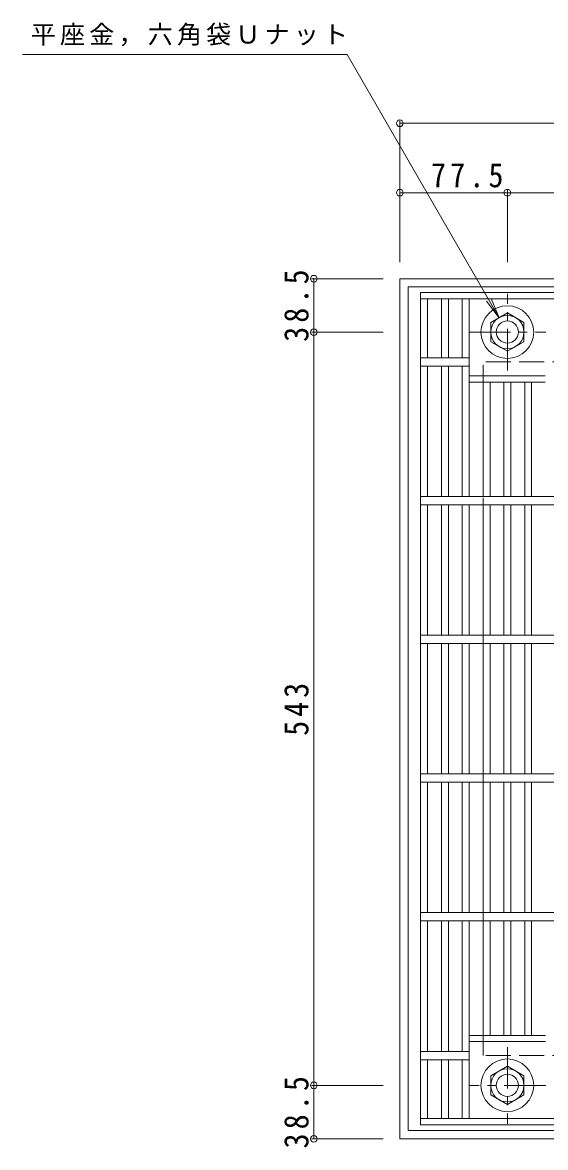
# Model space of a CAD drawing. Units: millimetres at full size, sheet at 1:6. Extents: x -1042 to 967, y -826 to 718.
# Drawn here: x -1042 to -665, y -167 to 644 of the extents above; entities that cross this region are included whole.
import ezdxf

# ---------------------------------------------------------------- set-up
doc = ezdxf.new("R2010")
doc.units = ezdxf.units.MM
doc.header["$LTSCALE"] = 6
doc.header["$PDMODE"] = 32
doc.header["$PDSIZE"] = 4.8
doc.linetypes.add('CHAIN1', pattern=[8, 5, -1, 1, -1])
doc.linetypes.add('DASHED3', pattern=[4, 3, -1])
for name, color, linetype, lineweight in [('A-1_ピット', 2, 'Continuous', 9), ('A-2_蓋', 3, 'Continuous', 9), ('A-4_寸法', 7, 'Continuous', 9), ('A-5_仕様文', 7, 'Continuous', 9)]:
    doc.layers.add(name, color=color, linetype=linetype, lineweight=lineweight)
doc.styles.add('ＭＳ ゴシック', font='')
doc.styles.get('ＭＳ ゴシック').set_extended_font_data('MS Gothic')

msp = doc.modelspace()

# ---------------------------------------------------------------- linework, layer by layer
at = {"layer": 'A-1_ピット'}
for p, q in [((-770.173, -161.122), (-770.173, 458.878)), ((-150.173, 458.878), (-770.173, 458.878)), ((-764.173, -155.122), (-764.173, 452.878)), ((-156.173, 452.878), (-764.173, 452.878)), ((-704.673, 427.306), (-692.674, 434.234)), ((-692.674, 434.234), (-680.673, 427.306)), ((-704.673, 413.449), (-704.673, 427.306)), ((-680.673, 427.306), (-680.673, 413.449)), ((-692.674, 406.521), (-704.673, 413.449)), ((-680.673, 413.449), (-692.674, 406.521)), ((-704.674, -115.694), (-692.674, -108.765)), ((-692.674, -108.765), (-680.674, -115.694)), ((-704.674, -129.55), (-704.674, -115.694)), ((-680.674, -115.694), (-680.674, -129.55)), ((-692.674, -136.479), (-704.674, -129.55)), ((-680.674, -129.55), (-692.674, -136.479)), ((-150.173, -161.122), (-770.173, -161.122)), ((-156.173, -155.122), (-764.173, -155.122))]:
    msp.add_line(p, q, dxfattribs=at)
at = {"layer": 'A-1_ピット', "linetype": 'CHAIN1'}
for p, q in [((-692.674, 392.741), (-692.674, 448.015)), ((-720.31, 420.378), (-665.037, 420.378)), ((-692.674, -94.986), (-692.674, -150.259)), ((-665.037, -122.622), (-720.31, -122.622))]:
    msp.add_line(p, q, dxfattribs=at)
at = {"layer": 'A-1_ピット', "linetype": 'DASHED3'}
for p, q in [((-710.173, -101.123), (-710.173, 398.879)), ((-210.173, 398.879), (-710.173, 398.879)), ((-210.173, -101.123), (-710.173, -101.123))]:
    msp.add_line(p, q, dxfattribs=at)
at = {"layer": 'A-1_ピット'}
for centre, radius in [((-692.674, 420.378), 19), ((-692.674, 420.378), 12), ((-692.674, 420.378), 8), ((-692.674, -122.622), 19), ((-692.674, -122.622), 12), ((-692.674, -122.622), 8)]:
    msp.add_circle(centre, radius, dxfattribs=at)
at = {"layer": 'A-2_蓋'}
for p, q in [((-755.174, 448.878), (-755.174, -151.122)), ((-755.174, 448.878), (-165.174, 448.878)), ((-755.174, 444.377), (-165.174, 444.377)), ((-750.174, 401.878), (-750.174, 444.377)), ((-740.173, 401.878), (-740.173, 444.377)), ((-735.174, 401.878), (-735.174, 444.377)), ((-725.173, 401.878), (-725.173, 444.377)), ((-720.174, 301.878), (-720.174, 444.377)), ((-720.174, 401.878), (-755.174, 401.878)), ((-720.174, 395.878), (-755.174, 395.878)), ((-750.174, 301.878), (-750.174, 395.878)), ((-740.173, 301.878), (-740.173, 395.878)), ((-735.174, 301.878), (-735.174, 395.878)), ((-725.173, 301.878), (-725.173, 395.878)), ((-720.173, 388.878), (-665.533, 388.878)), ((-720.173, 384.378), (-665.533, 384.378)), ((-710.173, 301.878), (-710.173, 384.378)), ((-705.174, 301.878), (-705.174, 384.378)), ((-695.173, 301.878), (-695.173, 384.378)), ((-690.174, 301.878), (-690.174, 384.378)), ((-680.173, 301.878), (-680.173, 384.378)), ((-675.174, 301.878), (-675.174, 384.378)), ((-165.174, 301.878), (-755.174, 301.878)), ((-165.174, 295.878), (-755.174, 295.878)), ((-750.174, 201.878), (-750.174, 295.878)), ((-740.173, 201.878), (-740.173, 295.878)), ((-735.174, 201.878), (-735.174, 295.878)), ((-725.173, 201.878), (-725.173, 295.878)), ((-720.174, 201.878), (-720.174, 295.878)), ((-710.173, 201.878), (-710.173, 295.878)), ((-705.174, 201.878), (-705.174, 295.878)), ((-695.173, 201.878), (-695.173, 295.878)), ((-690.174, 201.878), (-690.174, 295.878)), ((-680.173, 201.878), (-680.173, 295.878)), ((-675.174, 201.878), (-675.174, 295.878)), ((-165.174, 201.878), (-755.174, 201.878)), ((-165.174, 195.878), (-755.174, 195.878)), ((-750.174, 101.878), (-750.174, 195.878)), ((-740.173, 101.878), (-740.173, 195.878)), ((-735.174, 101.878), (-735.174, 195.878)), ((-725.173, 101.878), (-725.173, 195.878)), ((-720.174, 101.878), (-720.174, 195.878)), ((-710.173, 101.878), (-710.173, 195.878)), ((-705.174, 101.878), (-705.174, 195.878)), ((-695.173, 101.878), (-695.173, 195.878)), ((-690.174, 101.878), (-690.174, 195.878)), ((-680.173, 101.878), (-680.173, 195.878)), ((-675.174, 101.878), (-675.174, 195.878)), ((-165.174, 101.878), (-755.174, 101.878)), ((-165.174, 95.878), (-755.174, 95.878)), ((-750.174, 1.878), (-750.174, 95.878)), ((-740.173, 1.878), (-740.173, 95.878)), ((-735.174, 1.878), (-735.174, 95.878)), ((-725.173, 1.878), (-725.173, 95.878)), ((-720.174, 1.878), (-720.174, 95.878)), ((-710.173, 1.878), (-710.173, 95.878)), ((-705.174, 1.878), (-705.174, 95.878)), ((-695.173, 1.878), (-695.173, 95.878)), ((-690.174, 1.878), (-690.174, 95.878)), ((-680.173, 1.878), (-680.173, 95.878)), ((-675.174, 1.878), (-675.174, 95.878)), ((-165.174, 1.878), (-755.174, 1.878)), ((-165.174, -4.122), (-755.174, -4.122)), ((-750.174, -98.122), (-750.174, -4.122)), ((-740.173, -98.122), (-740.173, -4.122)), ((-735.174, -98.122), (-735.174, -4.122)), ((-725.173, -98.122), (-725.173, -4.122)), ((-720.174, -146.622), (-720.174, -4.122)), ((-710.173, -86.622), (-710.173, -4.122)), ((-705.174, -86.622), (-705.174, -4.122)), ((-695.173, -86.622), (-695.173, -4.122)), ((-690.174, -86.622), (-690.174, -4.122)), ((-680.173, -86.622), (-680.173, -4.122)), ((-675.174, -86.622), (-675.174, -4.122)), ((-720.173, -86.622), (-665.174, -86.622)), ((-720.173, -91.122), (-665.174, -91.122)), ((-720.174, -98.122), (-755.174, -98.122)), ((-720.174, -104.122), (-755.174, -104.122)), ((-750.174, -146.622), (-750.174, -104.122)), ((-740.173, -146.622), (-740.173, -104.122)), ((-735.174, -146.622), (-735.174, -104.122)), ((-725.173, -146.622), (-725.173, -104.122)), ((-165.174, -146.622), (-755.174, -146.622)), ((-165.174, -151.122), (-755.174, -151.122))]:
    msp.add_line(p, q, dxfattribs=at)
at = {"layer": 'A-4_寸法'}
for p, q in [((-770.173, 572.678), (-770.173, 470.878)), ((-770.173, 570.878), (-460.173, 570.878)), ((-770.173, 520.878), (-692.674, 520.878)), ((-692.674, 522.678), (-692.674, 470.878)), ((-692.674, 520.878), (-227.674, 520.878)), ((-833.973, 458.878), (-782.173, 458.878)), ((-832.173, 458.878), (-832.173, 420.378)), ((-833.973, 420.378), (-782.173, 420.378)), ((-832.173, 420.378), (-832.173, -122.622)), ((-833.973, -122.622), (-782.173, -122.622)), ((-832.173, -122.622), (-832.173, -161.122)), ((-833.973, -161.122), (-782.173, -161.122))]:
    msp.add_line(p, q, dxfattribs=at)
for p in [(-770.173, 570.878), (-770.173, 520.878), (-692.674, 520.878), (-832.173, 458.878), (-832.173, 420.378), (-832.173, -122.622), (-832.173, -161.122)]:
    msp.add_point(p, dxfattribs=at)
at = {"layer": 'A-5_仕様文'}
for p, q in [((-808.182, 620.444), (-1042.182, 620.444)), ((-808.182, 620.444), (-698.673, 430.77)), ((-698.673, 430.77), (-707.805, 442.67)), ((-698.673, 430.77), (-704.414, 444.628))]:
    msp.add_line(p, q, dxfattribs=at)

# ---------------------------------------------------------------- texts
at = {"layer": 'A-4_寸法', "color": 2, "insert": (-747.673, 524.478), "char_height": 17.6, "attachment_point": 7, "style": 'ＭＳ ゴシック'}
msp.add_mtext('\\T1.28;\\W0.9;77.5', dxfattribs=at)
at = {"layer": 'A-4_寸法', "color": 2, "char_height": 17.6, "attachment_point": 7, "rotation": 90, "style": 'ＭＳ ゴシック'}
for s, insert in [('\\T1.28;\\W0.9;38.5', (-835.773, 413.378)), ('\\T1.27;\\W0.9;543', (-835.773, 129.378)), ('\\T1.28;\\W0.9;38.5', (-835.773, -168.122))]:
    msp.add_mtext(s, dxfattribs=dict(at, insert=insert))
at = {"layer": 'A-5_仕様文', "insert": (-1036.182, 626.444), "char_height": 13.2, "attachment_point": 7, "style": 'ＭＳ ゴシック'}
msp.add_mtext('\\T1.17;平座金，六角袋Ｕナット', dxfattribs=at)

doc.saveas('drawing.dxf')
